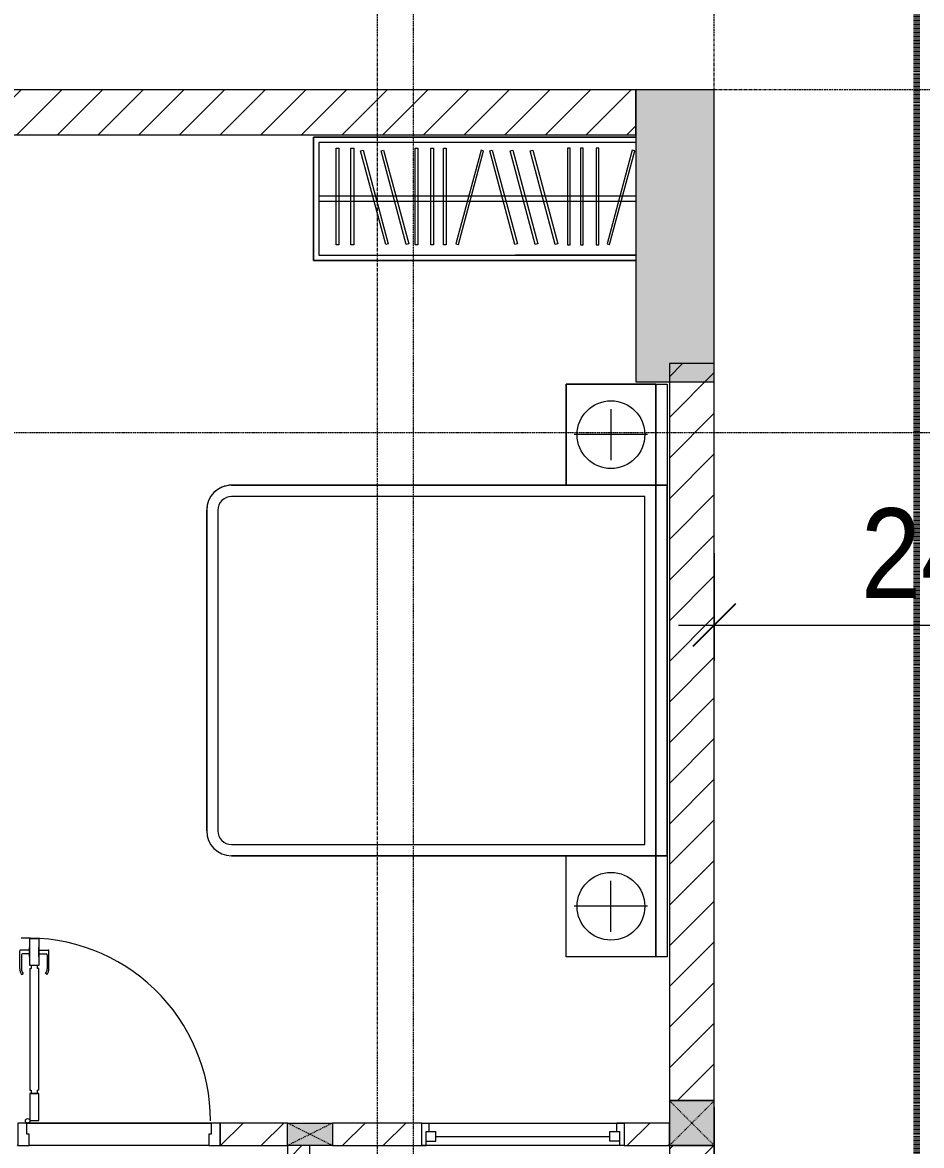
# Model space of a CAD drawing. Header units: millimetres. Extents: x 962 to 239635, y -15958 to 82755.
# Drawn here: x 175123 to 179126, y 28837 to 33837 of the extents above; entities that cross this region are included whole.
import ezdxf

# ---------------------------------------------------------------- set-up
doc = ezdxf.new("R2010")
doc.units = ezdxf.units.MM
for name, pattern in [('1 NÉT CALL OUT', [6, 3, -3]), ('Dash', [6, 3, -3]), ('Dash Dot 3_16_', [7.9375, 4.7625, -1.5875, 0, -1.5875]), ('Grid Line', [22.225, 12.7, -3.175, 3.175, -3.175])]:
    doc.linetypes.add(name, pattern=pattern)
for name, color, linetype, lineweight in [('0-1', 7, 'Continuous', 5), ('A-ANNO-DIMS', 211, 'Continuous', 9), ('A-ANNO-DIMS-160', 211, 'Continuous', 9), ('A-DETL-3', 90, '1 NÉT CALL OUT', 100), ('A-DETL-GENF-1', 9, 'Continuous', 9), ('A-DOOR-1', 254, 'Continuous', 9), ('A-DOOR-2', 9, 'Continuous', 9), ('A-FLOR-2', 9, 'Continuous', 9), ('A-GLAZ-1', 254, 'Continuous', 9), ('A-GLAZ-2', 9, 'Continuous', 9), ('A-WALL', 113, 'Continuous', 9), ('A-WALL-1', 253, 'Continuous', 18), ('A-WALL-2', 9, 'Continuous', 9), ('A-WALL-3', 113, 'Continuous', 18), ('A-WALL-PATT-1', 10, 'Continuous', 9), ('A-WALL-PATT-2', 111, 'Continuous', 9), ('G-ANNO-SYMB-1', 111, 'Dash Dot 3_16_', 18), ('I-FURN-1', 254, 'Continuous', 9), ('S-COLS', 52, 'Continuous', 9), ('S-COLS-1', 52, 'Continuous', 5), ('S-COLS-2', 7, 'Continuous', 18), ('S-COLS-3', 254, 'Continuous', 9), ('S-COLS-4', 253, 'Continuous', 18), ('S-COLS-5', 52, 'Dash', 9), ('S-COLS-6', 52, 'Continuous', 18), ('S-COLS-HDLN', 52, 'Dash', 9), ('S-COLS-HDLN-1', 9, 'Dash', 9), ('S-GRID-1', 1, 'Grid Line', 9)]:
    doc.layers.add(name, color=color, linetype=linetype, lineweight=lineweight)
doc.styles.add('UTM Avo', font='UTM Avo.ttf', dxfattribs={"width": 0.9, "height": 400})
doc.dimstyles.new('1_Dim_chi_tiet_2_5', dxfattribs={"dimscale": 304.8, "dimtxt": 399.720379, "dimasz": 0.629921, "dimexe": 0.524934, "dimexo": 0.0625, "dimgap": 0.052493, "dimtad": 1, "dimdec": 0, "dimrnd": 5, "dimzin": 0, "dimdsep": 46, "dimtxsty": 'UTM Avo', "dimblk1": 'OBLIQUE', "dimblk2": 'OBLIQUE', "dimsah": 1, "dimcen": 0.09, "dimdle": 0.524934, "dimazin": 0, "dimtfac": 1, "dimtdec": 4, "dimtix": 1, "dimtmove": 0, "dimatfit": 3, "dimfxl": 1.049869, "dimfxlon": 1, "dimtvp": 1, "dimtolj": 1, "dimtzin": 0, "dimarcsym": 2})
pattern_1 = [(45, (0, 0), (-90.50967, 90.50967), [])]
pattern_2 = [(45, (61750.9, 0), (-90.50967, 90.50967), [])]

# ---------------------------------------------------------------- blocks, each defined once
blk = doc.blocks.new('NCV_TKTC_KET CAU_rvt-1-TKCS_MB TẦNG 2')
at = {"layer": 'S-COLS-1'}
blk.add_hatch(color=256, dxfattribs=at).paths.add_polyline_path([(116452.6, 32236.9), (116452.6, 33536.9), (116102.6, 33536.9), (116102.6, 32236.9)])
at = {"layer": 'S-COLS-2'}
for p, q in [((116452.6, 33536.9), (116102.6, 33536.9)), ((116102.6, 33536.9), (116102.6, 32236.9)), ((116452.6, 32236.9), (116452.6, 33536.9)), ((116102.6, 32236.9), (116452.6, 32236.9))]:
    blk.add_line(p, q, dxfattribs=at)
blk = doc.blocks.new('DOOR_CW_01 CANH MO-PANEL KINH - DIW_01-900x2200-CỬA GỖ VÂN LAMINATE-553393-TKCS_MB TẦNG 2')
at = {"layer": 'A-DETL-GENF-1'}
for p, q in [((-397, 872), (-357, 872)), ((-397, 752), (-397, 872)), ((-357, 872), (-357, 752)), ((-442, 737), (-442, 816.5)), ((-399, 820.5), (-438, 820.5)), ((-399, 803.5), (-430, 803.5)), ((-399, 831.8), (-397, 831.8)), ((-399, 792.2), (-399, 831.8)), ((-397, 792.2), (-397, 831.8)), ((-357, 792.2), (-357, 831.8)), ((-355, 831.8), (-357, 831.8)), ((-355, 792.2), (-355, 831.8)), ((-355, 820.5), (-316, 820.5)), ((-355, 803.5), (-324, 803.5)), ((-312, 737), (-312, 816.5)), ((-434, 799.5), (-434, 737)), ((-397, 792.2), (-399, 792.2)), ((-357, 752), (-397, 752)), ((-363, 752), (-391, 752)), ((-391, 752), (-391, 738)), ((-363, 738), (-363, 752)), ((-357, 792.2), (-355, 792.2)), ((-320, 799.5), (-320, 737)), ((-433.9, 711.2), (-427.3, 715.8)), ((-397, 738), (-391, 738)), ((-397, 738), (-397, 196)), ((-357, 738), (-363, 738)), ((-357, 196), (-357, 738)), ((-320.1, 711.2), (-326.7, 715.8)), ((-397, 196), (-391, 196)), ((-357, 182), (-397, 182)), ((-397, 182), (-397, 62)), ((-391, 196), (-391, 182)), ((-391, 182), (-363, 182)), ((-357, 196), (-363, 196)), ((-363, 182), (-363, 196)), ((-357, 62), (-357, 182)), ((-397, 62), (-357, 62))]:
    blk.add_line(p, q, dxfattribs=at)
blk.add_circle((-407, 60), 10, dxfattribs=at)
for centre, radius, start, end in [((-407, 60), 814, 360, 92), ((-438, 816.5), 4, 90, 180), ((-430, 799.5), 4, 90, 180), ((-324, 799.5), 4, 360, 90), ((-316, 816.5), 4, 0, 90), ((-397, 737), 45, 180, 215), ((-397, 737), 37, 180, 215), ((-357, 737), 37, 325, 0), ((-357, 737), 45, 325, 0)]:
    blk.add_arc(centre, radius, start, end, dxfattribs=at)
at = {"layer": 'A-DOOR-2'}
for p, q in [((-410, 50), (-450, 50)), ((-450, 50), (-450, -50)), ((-410, 0), (-410, 50)), ((-407, 50), (-382, 50)), ((450, 50), (410, 50)), ((410, 50), (410, 0)), ((450, -50), (450, 50)), ((-400, 0), (-410, 0)), ((-400, -50), (-400, 0)), ((410, 0), (400, 0)), ((400, 0), (400, -50)), ((-450, -50), (-400, -50)), ((400, -50), (450, -50))]:
    blk.add_line(p, q, dxfattribs=at)
blk = doc.blocks.new('M_Fixed - 900 x 1400-901191-TKCS_MB TẦNG 2')
at = {"layer": 'A-GLAZ-2'}
for p, q in [((-450, 37), (-418, 37)), ((-431, -63), (-431, 0)), ((-431, 0), (-387, 0)), ((-418, 0), (-418, 37)), ((-387, -44), (-387, 0)), ((387, 0), (431, 0)), ((387, -44), (387, 0)), ((418, 0), (418, 37)), ((450, 37), (418, 37)), ((431, -63), (431, 0)), ((-431, -44), (-387, -44)), ((-387, -22), (387, -22)), ((431, -44), (387, -44)), ((-450, -63), (-431, -63)), ((448.9, -63), (431, -63))]:
    blk.add_line(p, q, dxfattribs=at)
blk = doc.blocks.new('GIUONG NGU-2TAB-1600x2000 - GIUONG NGU-2TAB-1600x2000-901192-TKCS_MB TẦNG 2')
at = {"layer": 'I-FURN-1'}
for p, q in [((569.6, 2050), (1997.1, 2050)), ((1997.1, 2050), (569.6, 2050)), ((1997.1, 2000), (569.6, 2000)), ((458.5, 50), (458.5, 1938.9)), ((458.5, 1938.9), (458.5, 50)), ((508.5, 1938.9), (508.5, 100)), ((2058.2, 100), (2058.2, 1938.9)), ((2108.2, 1938.9), (2108.2, 50)), ((2108.2, 50), (2108.2, 1938.9)), ((8.5, 50), (8.5, 450.3)), ((8.5, 450.3), (458.5, 450.3)), ((8.5, 450.3), (458.5, 450.3)), ((8.5, 50), (8.5, 450.3)), ((458.5, 450.3), (458.5, 50)), ((458.5, 450.3), (458.5, 50)), ((2108.2, 50), (2108.2, 450.3)), ((2108.2, 450.3), (2558.2, 450.3)), ((2108.2, 450.3), (2108.2, 50)), ((2558.2, 450.3), (2108.2, 450.3)), ((2558.2, 450.3), (2558.2, 50)), ((2558.2, 50), (2558.2, 450.3)), ((233.5, 86.8), (233.5, 413.5)), ((2333.2, 86.8), (2333.2, 413.5)), ((120.2, 250.2), (346.8, 250.2)), ((2446.5, 250.2), (2219.8, 250.2)), ((508.5, 100), (2058.2, 100)), ((458.5, 50), (8.5, 50)), ((8.5, 0), (8.5, 50)), ((8.5, 50), (458.5, 50)), ((458.5, 50), (8.5, 50)), ((2108.2, 50), (458.5, 50)), ((458.5, 50), (458.5, 0)), ((458.5, 0), (458.5, 50)), ((458.5, 50), (2108.2, 50)), ((458.5, 50), (2108.2, 50)), ((2558.2, 50), (2108.2, 50)), ((2108.2, 50), (2558.2, 50)), ((2108.2, 0), (2108.2, 50)), ((2108.2, 50), (2108.2, 0)), ((2108.2, 50), (2558.2, 50)), ((2558.2, 50), (2558.2, 0)), ((458.5, 0), (8.5, 0)), ((2108.2, 0), (458.5, 0)), ((458.5, 0), (2108.2, 0)), ((2558.2, 0), (2108.2, 0))]:
    blk.add_line(p, q, dxfattribs=at)
for centre in [(233.5, 250.2), (2333.2, 250.2)]:
    blk.add_circle(centre, 150.7, dxfattribs=at)
for centre, radius, start, end in [((569.6, 1938.9), 111.1, 90, 180), ((569.6, 1938.9), 111.1, 90, 180), ((1997.1, 1938.9), 111.1, 0, 90), ((1997.1, 1938.9), 111.1, 360, 90), ((569.6, 1938.9), 61.1, 90, 180), ((1997.1, 1938.9), 61.1, 360, 90)]:
    blk.add_arc(centre, radius, start, end, dxfattribs=at)
blk = doc.blocks.new('TU QUAN AO-SUITE ROOM_3 - TU QUAN AO-SUITE ROOM_3-V105-TKCS_MB TẦNG 2')
at = {"layer": 'I-FURN-1'}
for p, q in [((-550, 1500), (0, 1500)), ((-550, 65), (-550, 1500)), ((0, 1500), (-550, 1500)), ((-550, 1500), (-550, 65)), ((0, 1500), (0, 65)), ((0, 65), (0, 1500)), ((-24, 1476), (-526, 1476)), ((-526, 1476), (-526, 600)), ((-526, 1476), (-526, 65)), ((-287, 576), (-287, 1476)), ((-263, 576), (-263, 1476)), ((-24, 65), (-24, 1476)), ((-480.1, 1386.9), (-480.1, 1398.9)), ((-480.1, 1398.9), (-50.1, 1398.9)), ((-480.1, 1386.9), (-480.1, 1398.9)), ((-50.1, 1386.9), (-480.1, 1386.9)), ((-50.1, 1398.9), (-50.1, 1386.9)), ((-480.1, 1320.5), (-480.1, 1332.5)), ((-480.1, 1332.5), (-50.1, 1332.5)), ((-480.1, 1320.5), (-480.1, 1332.5)), ((-50.1, 1320.5), (-480.1, 1320.5)), ((-50.1, 1332.5), (-50.1, 1320.5)), ((-478.3, 1178.1), (-61.3, 1289.9)), ((-58.2, 1278.3), (-475.2, 1166.5)), ((-61.3, 1289.9), (-58.2, 1278.3)), ((-478.3, 1086.9), (-61.3, 1198.6)), ((-475.2, 1166.5), (-478.3, 1178.1)), ((-58.2, 1187.1), (-475.2, 1075.3)), ((-61.3, 1198.6), (-58.2, 1187.1)), ((-475.2, 1075.3), (-478.3, 1086.9)), ((-480.1, 1035.3), (-480.1, 1047.3)), ((-480.1, 1047.3), (-50.1, 1047.3)), ((-480.1, 1035.3), (-480.1, 1047.3)), ((-50.1, 1035.3), (-480.1, 1035.3)), ((-50.1, 1047.3), (-50.1, 1035.3)), ((-480.1, 965.8), (-480.1, 977.8)), ((-480.1, 977.8), (-50.1, 977.8)), ((-480.1, 965.8), (-480.1, 977.8)), ((-50.1, 965.8), (-480.1, 965.8)), ((-50.1, 977.8), (-50.1, 965.8)), ((-480.1, 908.6), (-480.1, 920.6)), ((-480.1, 920.6), (-50.1, 920.6)), ((-480.1, 908.6), (-480.1, 920.6)), ((-50.1, 908.6), (-480.1, 908.6)), ((-50.1, 920.6), (-50.1, 908.6)), ((-475.2, 865.5), (-478.3, 853.9)), ((-478.3, 853.9), (-61.3, 742.1)), ((-58.2, 753.7), (-475.2, 865.5)), ((-61.3, 742.1), (-58.2, 753.7)), ((-478.3, 603.1), (-61.3, 714.9)), ((-58.2, 703.3), (-475.2, 591.5)), ((-61.3, 714.9), (-58.2, 703.3)), ((-526, 65), (-526, 600)), ((-478.3, 511.9), (-61.3, 623.6)), ((-475.2, 591.5), (-478.3, 603.1)), ((-58.2, 612.1), (-475.2, 500.3)), ((-61.3, 623.6), (-58.2, 612.1)), ((-550, 65), (-550, 576)), ((-287, 65), (-287, 576)), ((-263, 65), (-263, 576)), ((-478.3, 423.1), (-61.3, 534.9)), ((-475.2, 500.3), (-478.3, 511.9)), ((-58.2, 523.3), (-475.2, 411.5)), ((-61.3, 534.9), (-58.2, 523.3)), ((-475.2, 411.5), (-478.3, 423.1)), ((-480.1, 368.4), (-480.1, 356.4)), ((-50.1, 368.4), (-480.1, 368.4)), ((-480.1, 356.4), (-50.1, 356.4)), ((-50.1, 356.4), (-50.1, 368.4)), ((-480.1, 311.2), (-480.1, 299.2)), ((-50.1, 311.2), (-480.1, 311.2)), ((-50.1, 299.2), (-50.1, 311.2)), ((-480.1, 299.2), (-50.1, 299.2)), ((-480.1, 241.7), (-480.1, 229.7)), ((-50.1, 241.7), (-480.1, 241.7)), ((-480.1, 229.7), (-50.1, 229.7)), ((-50.1, 229.7), (-50.1, 241.7)), ((-475.2, 192.7), (-478.3, 181.1)), ((-478.3, 181.1), (-61.3, 69.4)), ((-58.2, 80.9), (-475.2, 192.7)), ((-61.3, 69.4), (-58.2, 80.9))]:
    blk.add_line(p, q, dxfattribs=at)
blk = doc.blocks.new('G1_SOF - BO TRU - 100x200-746114-TKCS_MB TẦNG 2')
at = {"layer": 'S-COLS'}
blk.add_hatch(color=256, dxfattribs=at).paths.add_polyline_path([(50, -100), (50, 100), (-50, 100), (-50, -100)])
at = {"layer": 'S-COLS-4'}
for p, q in [((-50, 100), (50, 100)), ((-50, -100), (-50, 100)), ((50, 100), (50, -100)), ((50, -100), (-50, -100))]:
    blk.add_line(p, q, dxfattribs=at)
at = {"layer": 'S-COLS-HDLN-1'}
for p, q in [((50, -100), (-50, 100)), ((-50, -100), (50, 100))]:
    blk.add_line(p, q, dxfattribs=at)
blk = doc.blocks.new('NCV_TKTC_TANG 2_rvt-1-TKCS_MB TẦNG 2')
at = {"layer": 'A-WALL-PATT-1'}
h = blk.add_hatch(dxfattribs=at)
h.set_pattern_fill('FP_1', color=256, style=0, pattern_type=2)
h.set_pattern_definition(pattern_1)
h.paths.add_polyline_path([(111452.6, 28836.9), (112250.9, 28836.9), (112250.9, 28936.9), (111452.6, 28936.9), (111452.6, 28908.1)])
h.paths.add_polyline_path([(113050.9, 28836.9), (113352.5, 28836.9), (113352.5, 28936.9), (113050.9, 28936.9)])
h.paths.add_polyline_path([(114252.5, 28836.9), (114552.6, 28836.9), (114552.6, 28936.9), (114252.5, 28936.9)])
h.paths.add_polyline_path([(114752.6, 28836.9), (115150.5, 28836.9), (115150.5, 28936.9), (114752.6, 28936.9), (114752.6, 28857)])
h.paths.add_polyline_path([(116050.5, 28836.9), (116252.6, 28836.9), (116252.6, 28936.9), (116050.5, 28936.9)])
h = blk.add_hatch(dxfattribs=at)
h.set_pattern_fill('FP_1', color=256, style=0, pattern_type=2)
h.set_pattern_definition(pattern_1)
h.paths.add_polyline_path([(114552.6, 27836.9), (114652.6, 27836.9), (114652.6, 27886.9), (114552.6, 27886.9), (114552.6, 27850)])
h.paths.add_polyline_path([(114552.6, 28786.9), (114652.6, 28786.9), (114652.6, 28836.9), (114552.6, 28836.9)])
at = {"layer": 'A-FLOR-2'}
for p, q in [((113392.5, 28936.9), (114212.5, 28936.9)), ((114212.5, 28936.9), (113392.5, 28936.9))]:
    blk.add_line(p, q, dxfattribs=at)
at = {"layer": 'A-WALL-1'}
for p, q in [((114552.6, 28936.9), (114252.5, 28936.9)), ((114252.5, 28936.9), (114252.5, 28836.9)), ((115150.5, 28936.9), (114752.6, 28936.9)), ((115150.5, 28836.9), (115150.5, 28936.9)), ((116252.6, 28936.9), (116050.5, 28936.9)), ((116050.5, 28936.9), (116050.5, 28836.9)), ((116252.6, 28836.9), (116252.6, 28936.9)), ((114252.5, 28836.9), (114552.6, 28836.9)), ((114552.6, 28836.9), (114552.6, 28786.9)), ((114652.6, 28786.9), (114652.6, 28836.9)), ((114752.6, 28836.9), (115150.5, 28836.9)), ((116050.5, 28836.9), (116252.6, 28836.9))]:
    blk.add_line(p, q, dxfattribs=at)
at = {"layer": 'A-WALL-2'}
for p, q in [((113392.5, 28936.9), (114212.5, 28936.9)), ((115150.5, 28936.9), (116050.5, 28936.9)), ((114202.5, 28836.9), (113402.5, 28836.9)), ((116050.5, 28836.9), (115150.5, 28836.9))]:
    blk.add_line(p, q, dxfattribs=at)
at = {"layer": 'A-DOOR-1'}
blk.add_blockref('DOOR_CW_01 CANH MO-PANEL KINH - DIW_01-900x2200-CỬA GỖ VÂN LAMINATE-553393-TKCS_MB TẦNG 2', (113802.5, 28886.9), dxfattribs=at)
at = {"layer": 'A-GLAZ-1'}
blk.add_blockref('M_Fixed - 900 x 1400-901191-TKCS_MB TẦNG 2', (115600.5, 28899.9), dxfattribs=at)
at = {"layer": 'I-FURN-1'}
for name, p, rotation in [('TU QUAN AO-SUITE ROOM_3 - TU QUAN AO-SUITE ROOM_3-V105-TKCS_MB TẦNG 2', (116167.6, 33326.9), 90.00000000000074), ('GIUONG NGU-2TAB-1600x2000 - GIUONG NGU-2TAB-1600x2000-901192-TKCS_MB TẦNG 2', (116242.6, 29668.6), 89.99999999999987)]:
    blk.add_blockref(name, p, dxfattribs=dict(at, rotation=rotation))
at = {"layer": 'S-COLS-3', "rotation": 90.0000000000011}
blk.add_blockref('G1_SOF - BO TRU - 100x200-746114-TKCS_MB TẦNG 2', (114652.6, 28886.9), dxfattribs=at)
blk = doc.blocks.new('G1_SOF - BO TRU - 200x200-3052400-TKCS_MB TẦNG 2')
at = {"layer": 'S-COLS-HDLN'}
for p, q in [((-100, 100), (100, -100)), ((100, 100), (-100, -100))]:
    blk.add_line(p, q, dxfattribs=at)
blk = doc.blocks.new('DIMBLOCK68-TKCS_MB TẦNG 2')
at = {"layer": 'A-ANNO-DIMS-160'}
for p, q in [((169903.5, 29007.8), (169903.5, 28527.8)), ((169903.5, 28687.8), (169903.5, 29007.8)), ((178203.5, 29007.8), (178203.5, 28527.8)), ((178203.5, 28687.8), (178203.5, 29007.8)), ((169903.5, 28687.8), (178363.5, 28687.8))]:
    blk.add_line(p, q, dxfattribs=at)
at = {"layer": 'A-ANNO-DIMS-160', "lineweight": 25}
for p, q in [((169903.5, 28687.8), (169999.5, 28783.8)), ((178203.5, 28687.8), (178299.5, 28783.8)), ((169903.5, 28687.8), (169807.5, 28591.8)), ((178203.5, 28687.8), (178107.5, 28591.8))]:
    blk.add_line(p, q, dxfattribs=at)
at = {"layer": 'A-ANNO-DIMS-160', "color": 0, "insert": (173505.7, 29207.5), "char_height": 400, "width": 1314.636, "attachment_point": 1, "line_spacing_factor": 1.110334, "style": 'UTM Avo'}
blk.add_mtext('8300', dxfattribs=at)
blk = doc.blocks.new('_Oblique')
at = {"color": 0, "linetype": 'ByBlock', "lineweight": -2}
blk.add_line((-0.5, -0.5), (0.5, 0.5), dxfattribs=at)
blk = doc.blocks.new('DIMBLOCK237-TKCS_MB TẦNG 2')
at = {"layer": 'A-ANNO-DIMS-160'}
for p, q in [((178203.5, 31474.4), (178203.5, 30994.4)), ((178203.5, 31154.4), (178203.5, 31474.4)), ((180603.5, 31474.4), (180603.5, 30994.4)), ((180603.5, 31154.4), (180603.5, 31474.4)), ((178043.5, 31154.4), (180763.5, 31154.4))]:
    blk.add_line(p, q, dxfattribs=at)
at = {"layer": 'A-ANNO-DIMS-160', "lineweight": 25}
for p, q in [((178203.5, 31154.4), (178299.5, 31250.4)), ((180603.5, 31154.4), (180699.5, 31250.4)), ((178203.5, 31154.4), (178107.5, 31058.4)), ((180603.5, 31154.4), (180507.5, 31058.4))]:
    blk.add_line(p, q, dxfattribs=at)
at = {"layer": 'A-ANNO-DIMS-160', "color": 0, "insert": (178855.7, 31674), "char_height": 400, "width": 1314.636, "attachment_point": 1, "line_spacing_factor": 1.110334, "style": 'UTM Avo'}
blk.add_mtext('2400', dxfattribs=at)

msp = doc.modelspace()

# ---------------------------------------------------------------- hatches: boundary and pattern name
at = {"layer": 'A-WALL-PATT-2'}
h = msp.add_hatch(dxfattribs=at)
h.set_pattern_fill('FP_1', color=256, style=0, pattern_type=2)
h.set_pattern_definition(pattern_2)
h.paths.add_polyline_path([(177512.2, 33336.9), (177853.5, 33336.9), (177853.5, 33536.9), (173203.4, 33536.9), (173203.4, 33336.9), (174288, 33336.9)])
h.paths.add_polyline_path([(171063.8, 33336.9), (171763.5, 33336.9), (171763.5, 33536.9), (170078.5, 33536.9), (170078.5, 33336.9)])
h.paths.add_polyline_path([(172853.5, 33336.9), (173003.4, 33336.9), (173003.4, 33536.9), (172853.5, 33536.9)])
h = msp.add_hatch(dxfattribs=at)
h.set_pattern_fill('FP_1', color=256, style=0, pattern_type=2)
h.set_pattern_definition(pattern_2)
h.paths.add_polyline_path([(178203.5, 25918.2), (178203.5, 28836.9), (178003.5, 28836.9), (178003.5, 25918.2)])
h.paths.add_polyline_path([(178003.5, 29036.9), (178203.5, 29036.9), (178203.5, 32318.4), (178003.5, 32318.4), (178003.5, 29966.3)])
at = {"layer": 'S-COLS-1'}
msp.add_hatch(color=256, dxfattribs=at).paths.add_polyline_path([(178203.5, 28836.9), (178203.5, 29036.9), (178003.5, 29036.9), (178003.5, 28836.9)])

# ---------------------------------------------------------------- linework, layer by layer
at = {"layer": 'A-DETL-3'}
msp.add_line((179103.5, 34537.4), (179103.5, 24736.9), dxfattribs=at)
at = {"layer": 'A-WALL'}
for p, q in [((178003.5, 29036.9), (178203.5, 29036.9)), ((178203.5, 28836.9), (178003.5, 28836.9))]:
    msp.add_line(p, q, dxfattribs=at)
at = {"layer": 'A-WALL-3'}
for p, q in [((177853.5, 33536.9), (173203.4, 33536.9)), ((177853.5, 33336.9), (177853.5, 33536.9)), ((173203.4, 33336.9), (177853.5, 33336.9)), ((178003.5, 32318.4), (178003.5, 29036.9)), ((178203.5, 32318.4), (178003.5, 32318.4)), ((178203.5, 29036.9), (178203.5, 32318.4)), ((178003.5, 28836.9), (178003.5, 25918.2)), ((178203.5, 25918.2), (178203.5, 28836.9))]:
    msp.add_line(p, q, dxfattribs=at)
at = {"layer": 'G-ANNO-SYMB-1'}
for p, q in [((176863.5, 82373.8), (176863.5, 13547.9)), ((90498.7, 32011.5), (196677.7, 32011.5))]:
    msp.add_line(p, q, dxfattribs=at)
at = {"layer": 'S-COLS'}
for p, q in [((178203.5, 29036.9), (178003.5, 29036.9)), ((178003.5, 28836.9), (178203.5, 28836.9))]:
    msp.add_line(p, q, dxfattribs=at)
at = {"layer": 'S-COLS-6'}
for p, q in [((178003.5, 29036.9), (178003.5, 28836.9)), ((178203.5, 28836.9), (178203.5, 29036.9))]:
    msp.add_line(p, q, dxfattribs=at)
at = {"layer": 'S-GRID-1'}
for p, q in [((176703.5, 19351.6), (176703.5, 76542.3)), ((178203.5, 19351.6), (178203.5, 76542.3)), ((189415.6, 33536.9), (96253.4, 33536.9))]:
    msp.add_line(p, q, dxfattribs=at)

# ---------------------------------------------------------------- block references
at = {"layer": '0-1'}
for name in ['NCV_TKTC_KET CAU_rvt-1-TKCS_MB TẦNG 2', 'NCV_TKTC_TANG 2_rvt-1-TKCS_MB TẦNG 2']:
    msp.add_blockref(name, (61750.9, 0), dxfattribs=at)
at = {"layer": 'S-COLS-5'}
msp.add_blockref('G1_SOF - BO TRU - 200x200-3052400-TKCS_MB TẦNG 2', (178103.5, 28936.9), dxfattribs=at)

# ---------------------------------------------------------------- dimensions: what is measured, and where the dimension line sits
at = {"layer": 'A-ANNO-DIMS'}
for base, p1, p2, override, picture, middle in [((180603.5, 31154.4), (178203.5, 31474.4), (180603.5, 31474.4), {"dimpost": '<>', "dimfxl": 2400}, 'DIMBLOCK237-TKCS_MB TẦNG 2', (179403.5, 31377.4)), ((178203.5, 28687.8), (169903.5, 29007.8), (178203.5, 29007.8), {"dimpost": '<>', "dimfxl": 8300}, 'DIMBLOCK68-TKCS_MB TẦNG 2', (174053.5, 28910.8))]:
    dim = msp.add_linear_dim(base=base, p1=p1, p2=p2, dimstyle='1_Dim_chi_tiet_2_5', override=override, dxfattribs=at)
    dim.commit()
    dim.dimension.update_dxf_attribs({"geometry": picture, "text_midpoint": middle})

doc.saveas('drawing.dxf')
